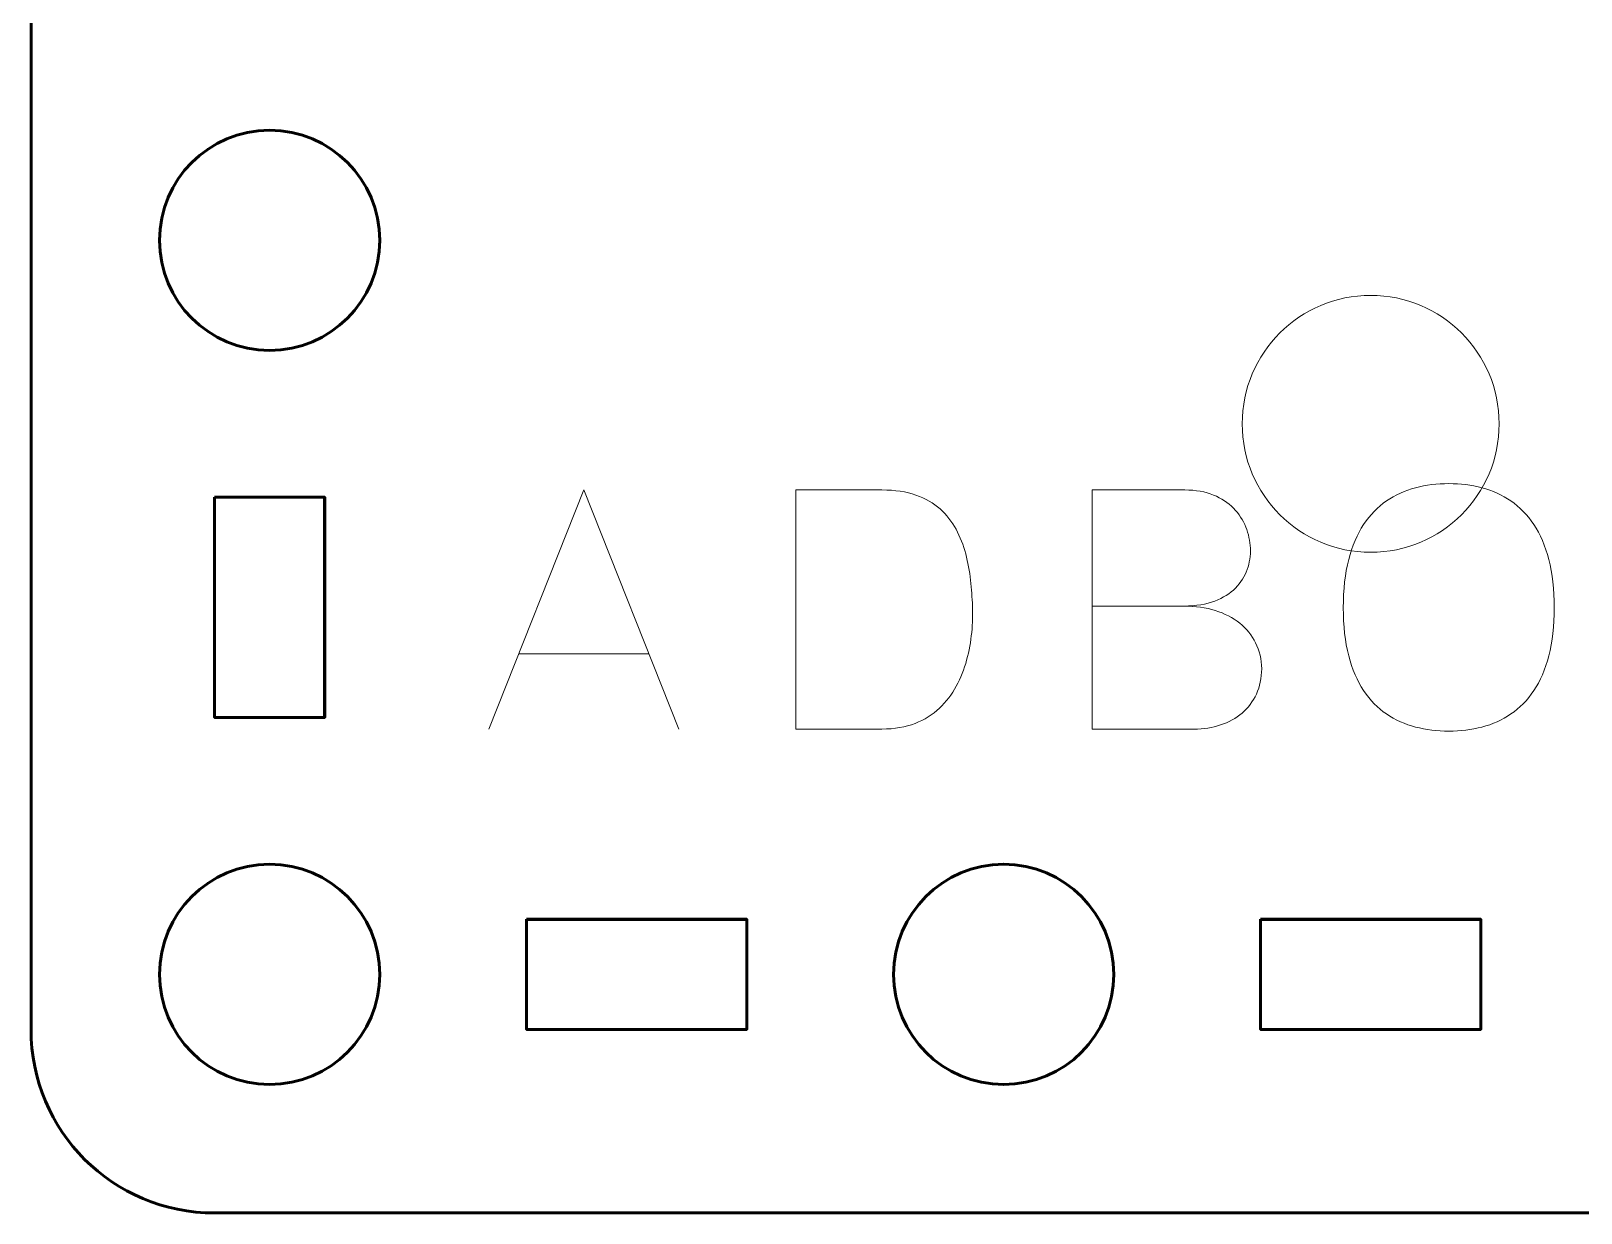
# Model space of a CAD drawing. Header units: centimetres. Extents: x -64.7 to 31.2, y -38.5 to 7.
# Drawn here: x 15.85 to 20.073, y -22.5 to -19.28 of the extents above; entities that cross this region are included whole.
import ezdxf

# ---------------------------------------------------------------- set-up
doc = ezdxf.new("R2010")
doc.units = ezdxf.units.CM
doc.header["$MEASUREMENT"] = 0
doc.layers.add('Layer 1', color=7, linetype='Continuous')

msp = doc.modelspace()

# ---------------------------------------------------------------- linework, layer by layer
at = {"layer": 'Layer 1', "color": 232, "lineweight": 20}
msp.add_ellipse((19.5, -20.35), major_axis=(0, 0.35), ratio=1, dxfattribs=at)
at = {"layer": 'Layer 1', "color": 142, "lineweight": 53}
for points, knots in [([(16.35006, -7.19996), (16.35006, -7.19996), (30.64994, -7.19996), (30.64994, -7.19996), (30.64994, -7.19996), (30.92708, -7.19996), (31.15004, -7.42306), (31.15004, -7.70006), (31.15004, -7.70006), (31.15004, -7.70006), (31.15004, -21.99994), (31.15004, -21.99994), (31.15004, -21.99994), (31.15004, -22.27708), (30.92708, -22.50004), (30.64994, -22.50004), (30.64994, -22.50004), (30.64994, -22.50004), (16.35006, -22.50004), (16.35006, -22.50004), (16.35006, -22.50004), (16.07306, -22.50004), (15.84996, -22.27708), (15.84996, -21.99994), (15.84996, -21.99994), (15.84996, -21.99994), (15.84996, -7.70006), (15.84996, -7.70006), (15.84996, -7.70006), (15.84996, -7.42306), (16.07306, -7.19996), (16.35006, -7.19996)], [0, 0, 0, 0, 0.125, 0.125, 0.125, 0.125, 0.25, 0.25, 0.25, 0.25, 0.375, 0.375, 0.375, 0.375, 0.5, 0.5, 0.5, 0.5, 0.625, 0.625, 0.625, 0.625, 0.75, 0.75, 0.75, 0.75, 0.875, 0.875, 0.875, 0.875, 1, 1, 1, 1]), ([(16.79999, -19.85008), (16.79999, -20.01571), (16.66576, -20.15008), (16.49999, -20.15008), (16.49999, -20.15008), (16.33433, -20.15008), (16.19999, -20.01571), (16.19999, -19.85008), (16.19999, -19.85008), (16.19999, -19.68431), (16.33433, -19.55008), (16.49999, -19.55008), (16.49999, -19.55008), (16.66576, -19.55008), (16.79999, -19.68431), (16.79999, -19.85008)], [0, 0, 0, 0, 0.25, 0.25, 0.25, 0.25, 0.5, 0.5, 0.5, 0.5, 0.75, 0.75, 0.75, 0.75, 1, 1, 1, 1]), ([(16.35006, -20.54999), (16.35006, -20.54999), (16.65006, -20.54999), (16.65006, -20.54999), (16.65006, -20.54999), (16.65006, -20.54999), (16.65006, -21.14999), (16.65006, -21.14999), (16.65006, -21.14999), (16.65006, -21.14999), (16.35006, -21.14999), (16.35006, -21.14999), (16.35006, -21.14999), (16.35006, -21.14999), (16.35006, -20.54999), (16.35006, -20.54999)], [0, 0, 0, 0, 0.25, 0.25, 0.25, 0.25, 0.5, 0.5, 0.5, 0.5, 0.75, 0.75, 0.75, 0.75, 1, 1, 1, 1]), ([(16.79999, -21.85001), (16.79999, -22.01567), (16.66576, -22.15001), (16.49999, -22.15001), (16.49999, -22.15001), (16.33433, -22.15001), (16.19999, -22.01567), (16.19999, -21.85001), (16.19999, -21.85001), (16.19999, -21.68438), (16.33433, -21.55001), (16.49999, -21.55001), (16.49999, -21.55001), (16.66576, -21.55001), (16.79999, -21.68438), (16.79999, -21.85001)], [0, 0, 0, 0, 0.25, 0.25, 0.25, 0.25, 0.5, 0.5, 0.5, 0.5, 0.75, 0.75, 0.75, 0.75, 1, 1, 1, 1]), ([(18.80007, -21.85001), (18.80007, -22.01567), (18.66569, -22.15001), (18.50006, -22.15001), (18.50006, -22.15001), (18.33429, -22.15001), (18.20006, -22.01567), (18.20006, -21.85001), (18.20006, -21.85001), (18.20006, -21.68438), (18.33429, -21.55001), (18.50006, -21.55001), (18.50006, -21.55001), (18.66569, -21.55001), (18.80007, -21.68438), (18.80007, -21.85001)], [0, 0, 0, 0, 0.25, 0.25, 0.25, 0.25, 0.5, 0.5, 0.5, 0.5, 0.75, 0.75, 0.75, 0.75, 1, 1, 1, 1]), ([(17.20001, -21.69994), (17.20001, -21.69994), (17.80001, -21.69994), (17.80001, -21.69994), (17.80001, -21.69994), (17.80001, -21.69994), (17.80001, -21.99994), (17.80001, -21.99994), (17.80001, -21.99994), (17.80001, -21.99994), (17.20001, -21.99994), (17.20001, -21.99994), (17.20001, -21.99994), (17.20001, -21.99994), (17.20001, -21.69994), (17.20001, -21.69994)], [0, 0, 0, 0, 0.25, 0.25, 0.25, 0.25, 0.5, 0.5, 0.5, 0.5, 0.75, 0.75, 0.75, 0.75, 1, 1, 1, 1]), ([(19.19997, -21.69994), (19.19997, -21.69994), (19.79998, -21.69994), (19.79998, -21.69994), (19.79998, -21.69994), (19.79998, -21.69994), (19.79998, -21.99994), (19.79998, -21.99994), (19.79998, -21.99994), (19.79998, -21.99994), (19.19997, -21.99994), (19.19997, -21.99994), (19.19997, -21.99994), (19.19997, -21.99994), (19.19997, -21.69994), (19.19997, -21.69994)], [0, 0, 0, 0, 0.25, 0.25, 0.25, 0.25, 0.5, 0.5, 0.5, 0.5, 0.75, 0.75, 0.75, 0.75, 1, 1, 1, 1])]:
    msp.add_open_spline(points, degree=3, knots=knots, dxfattribs=at)
at = {"layer": 'Layer 1', "color": 232, "lineweight": 53}
for points, knots in [([(16.35008, -15.19999), (16.35008, -15.19999), (22.65005, -15.19999), (22.65005, -15.19999), (22.65005, -15.19999), (22.92702, -15.19999), (23.15001, -15.42308), (23.15001, -15.70008), (23.15001, -15.70008), (23.15001, -15.70008), (23.15001, -22.00005), (23.15001, -22.00005), (23.15001, -22.00005), (23.15001, -22.27702), (22.92702, -22.50001), (22.65005, -22.50001), (22.65005, -22.50001), (22.65005, -22.50001), (16.35008, -22.50001), (16.35008, -22.50001), (16.35008, -22.50001), (16.07308, -22.50001), (15.84999, -22.27702), (15.84999, -22.00005), (15.84999, -22.00005), (15.84999, -22.00005), (15.84999, -15.70008), (15.84999, -15.70008), (15.84999, -15.70008), (15.84999, -15.42308), (16.07308, -15.19999), (16.35008, -15.19999)], [0, 0, 0, 0, 0.125, 0.125, 0.125, 0.125, 0.25, 0.25, 0.25, 0.25, 0.375, 0.375, 0.375, 0.375, 0.5, 0.5, 0.5, 0.5, 0.625, 0.625, 0.625, 0.625, 0.75, 0.75, 0.75, 0.75, 0.875, 0.875, 0.875, 0.875, 1, 1, 1, 1]), ([(16.80002, -19.85001), (16.80002, -20.01568), (16.66579, -20.15001), (16.50001, -20.15001), (16.50001, -20.15001), (16.33435, -20.15001), (16.20001, -20.01568), (16.20001, -19.85001), (16.20001, -19.85001), (16.20001, -19.68438), (16.33435, -19.55001), (16.50001, -19.55001), (16.50001, -19.55001), (16.66579, -19.55001), (16.80002, -19.68438), (16.80002, -19.85001)], [0, 0, 0, 0, 0.25, 0.25, 0.25, 0.25, 0.5, 0.5, 0.5, 0.5, 0.75, 0.75, 0.75, 0.75, 1, 1, 1, 1]), ([(16.35008, -20.55006), (16.35008, -20.55006), (16.65009, -20.55006), (16.65009, -20.55006), (16.65009, -20.55006), (16.65009, -20.55006), (16.65009, -21.15007), (16.65009, -21.15007), (16.65009, -21.15007), (16.65009, -21.15007), (16.35008, -21.15007), (16.35008, -21.15007), (16.35008, -21.15007), (16.35008, -21.15007), (16.35008, -20.55006), (16.35008, -20.55006)], [0, 0, 0, 0, 0.25, 0.25, 0.25, 0.25, 0.5, 0.5, 0.5, 0.5, 0.75, 0.75, 0.75, 0.75, 1, 1, 1, 1]), ([(16.80002, -21.84998), (16.80002, -22.01575), (16.66579, -22.14998), (16.50001, -22.14998), (16.50001, -22.14998), (16.33435, -22.14998), (16.20001, -22.01575), (16.20001, -21.84998), (16.20001, -21.84998), (16.20001, -21.68431), (16.33435, -21.54998), (16.50001, -21.54998), (16.50001, -21.54998), (16.66579, -21.54998), (16.80002, -21.68431), (16.80002, -21.84998)], [0, 0, 0, 0, 0.25, 0.25, 0.25, 0.25, 0.5, 0.5, 0.5, 0.5, 0.75, 0.75, 0.75, 0.75, 1, 1, 1, 1]), ([(18.80009, -21.84998), (18.80009, -22.01575), (18.66572, -22.14998), (18.50009, -22.14998), (18.50009, -22.14998), (18.33432, -22.14998), (18.20009, -22.01575), (18.20009, -21.84998), (18.20009, -21.84998), (18.20009, -21.68431), (18.33432, -21.54998), (18.50009, -21.54998), (18.50009, -21.54998), (18.66572, -21.54998), (18.80009, -21.68431), (18.80009, -21.84998)], [0, 0, 0, 0, 0.25, 0.25, 0.25, 0.25, 0.5, 0.5, 0.5, 0.5, 0.75, 0.75, 0.75, 0.75, 1, 1, 1, 1]), ([(17.20003, -21.70005), (17.20003, -21.70005), (17.80004, -21.70005), (17.80004, -21.70005), (17.80004, -21.70005), (17.80004, -21.70005), (17.80004, -22.00005), (17.80004, -22.00005), (17.80004, -22.00005), (17.80004, -22.00005), (17.20003, -22.00005), (17.20003, -22.00005), (17.20003, -22.00005), (17.20003, -22.00005), (17.20003, -21.70005), (17.20003, -21.70005)], [0, 0, 0, 0, 0.25, 0.25, 0.25, 0.25, 0.5, 0.5, 0.5, 0.5, 0.75, 0.75, 0.75, 0.75, 1, 1, 1, 1]), ([(19.2, -21.70005), (19.2, -21.70005), (19.79999, -21.70005), (19.79999, -21.70005), (19.79999, -21.70005), (19.79999, -21.70005), (19.79999, -22.00005), (19.79999, -22.00005), (19.79999, -22.00005), (19.79999, -22.00005), (19.2, -22.00005), (19.2, -22.00005), (19.2, -22.00005), (19.2, -22.00005), (19.2, -21.70005), (19.2, -21.70005)], [0, 0, 0, 0, 0.25, 0.25, 0.25, 0.25, 0.5, 0.5, 0.5, 0.5, 0.75, 0.75, 0.75, 0.75, 1, 1, 1, 1])]:
    msp.add_open_spline(points, degree=3, knots=knots, dxfattribs=at)
at = {"layer": 'Layer 1', "color": 142, "lineweight": 9}
for points, knots in [([(19.71265, -21.18705), (19.74442, -21.1872), (19.77455, -21.18344), (19.80331, -21.17606), (19.80331, -21.17606), (19.83192, -21.16853), (19.85813, -21.15678), (19.88207, -21.14052), (19.88207, -21.14052), (19.90602, -21.1244), (19.9268, -21.10317), (19.94442, -21.07696), (19.94442, -21.07696), (19.96204, -21.05076), (19.9756, -21.01898), (19.98524, -20.98163), (19.98524, -20.98163), (19.99503, -20.94428), (19.99985, -20.90076), (20, -20.85091), (20, -20.85091), (19.99985, -20.80106), (19.99503, -20.75754), (19.98524, -20.72004), (19.98524, -20.72004), (19.9756, -20.68254), (19.96204, -20.65061), (19.94442, -20.62425), (19.94442, -20.62425), (19.9268, -20.5979), (19.90602, -20.57651), (19.88207, -20.5601), (19.88207, -20.5601), (19.85813, -20.54368), (19.83192, -20.53178), (19.80331, -20.5241), (19.80331, -20.5241), (19.77455, -20.51657), (19.74442, -20.51281), (19.71265, -20.51296), (19.71265, -20.51296), (19.68087, -20.51281), (19.65075, -20.51657), (19.62199, -20.5241), (19.62199, -20.5241), (19.59337, -20.53178), (19.56717, -20.54368), (19.54322, -20.5601), (19.54322, -20.5601), (19.51928, -20.57651), (19.49849, -20.5979), (19.48087, -20.62425), (19.48087, -20.62425), (19.46325, -20.65061), (19.4497, -20.68254), (19.44006, -20.72004), (19.44006, -20.72004), (19.43027, -20.75754), (19.42545, -20.80106), (19.4253, -20.85091), (19.4253, -20.85091), (19.42545, -20.90076), (19.43027, -20.94428), (19.44006, -20.98163), (19.44006, -20.98163), (19.4497, -21.01898), (19.46325, -21.05076), (19.48087, -21.07696), (19.48087, -21.07696), (19.49849, -21.10317), (19.51928, -21.1244), (19.54322, -21.14052), (19.54322, -21.14052), (19.56717, -21.15678), (19.59337, -21.16853), (19.62199, -21.17606), (19.62199, -21.17606), (19.65075, -21.18344), (19.68087, -21.1872), (19.71265, -21.18705)], [0, 0, 0, 0, 0.05, 0.05, 0.05, 0.05, 0.1, 0.1, 0.1, 0.1, 0.15, 0.15, 0.15, 0.15, 0.2, 0.2, 0.2, 0.2, 0.25, 0.25, 0.25, 0.25, 0.3, 0.3, 0.3, 0.3, 0.35, 0.35, 0.35, 0.35, 0.4, 0.4, 0.4, 0.4, 0.45, 0.45, 0.45, 0.45, 0.5, 0.5, 0.5, 0.5, 0.55, 0.55, 0.55, 0.55, 0.6, 0.6, 0.6, 0.6, 0.65, 0.65, 0.65, 0.65, 0.7, 0.7, 0.7, 0.7, 0.75, 0.75, 0.75, 0.75, 0.8, 0.8, 0.8, 0.8, 0.85, 0.85, 0.85, 0.85, 0.9, 0.9, 0.9, 0.9, 0.95, 0.95, 0.95, 0.95, 1, 1, 1, 1]), ([(19.71265, -21.18705), (19.74442, -21.1872), (19.77455, -21.18344), (19.80331, -21.17606), (19.80331, -21.17606), (19.83192, -21.16853), (19.85813, -21.15678), (19.88207, -21.14052), (19.88207, -21.14052), (19.90602, -21.1244), (19.9268, -21.10317), (19.94442, -21.07696), (19.94442, -21.07696), (19.96204, -21.05076), (19.9756, -21.01898), (19.98524, -20.98163), (19.98524, -20.98163), (19.99503, -20.94428), (19.99985, -20.90076), (20, -20.85091), (20, -20.85091), (19.99985, -20.80106), (19.99503, -20.75754), (19.98524, -20.72004), (19.98524, -20.72004), (19.9756, -20.68254), (19.96204, -20.65061), (19.94442, -20.62425), (19.94442, -20.62425), (19.9268, -20.5979), (19.90602, -20.57651), (19.88207, -20.5601), (19.88207, -20.5601), (19.85813, -20.54368), (19.83192, -20.53178), (19.80331, -20.5241), (19.80331, -20.5241), (19.77455, -20.51657), (19.74442, -20.51281), (19.71265, -20.51296), (19.71265, -20.51296), (19.68087, -20.51281), (19.65075, -20.51657), (19.62199, -20.5241), (19.62199, -20.5241), (19.59337, -20.53178), (19.56717, -20.54368), (19.54322, -20.5601), (19.54322, -20.5601), (19.51928, -20.57651), (19.49849, -20.5979), (19.48087, -20.62425), (19.48087, -20.62425), (19.46325, -20.65061), (19.4497, -20.68254), (19.44006, -20.72004), (19.44006, -20.72004), (19.43027, -20.75754), (19.42545, -20.80106), (19.4253, -20.85091), (19.4253, -20.85091), (19.42545, -20.90076), (19.43027, -20.94428), (19.44006, -20.98163), (19.44006, -20.98163), (19.4497, -21.01898), (19.46325, -21.05076), (19.48087, -21.07696), (19.48087, -21.07696), (19.49849, -21.10317), (19.51928, -21.1244), (19.54322, -21.14052), (19.54322, -21.14052), (19.56717, -21.15678), (19.59337, -21.16853), (19.62199, -21.17606), (19.62199, -21.17606), (19.65075, -21.18344), (19.68087, -21.1872), (19.71265, -21.18705)], [0, 0, 0, 0, 0.05, 0.05, 0.05, 0.05, 0.1, 0.1, 0.1, 0.1, 0.15, 0.15, 0.15, 0.15, 0.2, 0.2, 0.2, 0.2, 0.25, 0.25, 0.25, 0.25, 0.3, 0.3, 0.3, 0.3, 0.35, 0.35, 0.35, 0.35, 0.4, 0.4, 0.4, 0.4, 0.45, 0.45, 0.45, 0.45, 0.5, 0.5, 0.5, 0.5, 0.55, 0.55, 0.55, 0.55, 0.6, 0.6, 0.6, 0.6, 0.65, 0.65, 0.65, 0.65, 0.7, 0.7, 0.7, 0.7, 0.75, 0.75, 0.75, 0.75, 0.8, 0.8, 0.8, 0.8, 0.85, 0.85, 0.85, 0.85, 0.9, 0.9, 0.9, 0.9, 0.95, 0.95, 0.95, 0.95, 1, 1, 1, 1]), ([(17.0976, -21.18163), (17.0976, -21.18163), (17.35603, -20.53013), (17.35603, -20.53013), (17.35603, -20.53013), (17.35603, -20.53013), (17.61537, -21.18163), (17.61537, -21.18163), (17.61537, -21.18163), (17.61537, -21.18163), (17.35603, -20.53013), (17.35603, -20.53013), (17.35603, -20.53013), (17.35603, -20.53013), (17.0976, -21.18163), (17.0976, -21.18163)], [0, 0, 0, 0, 0.25, 0.25, 0.25, 0.25, 0.5, 0.5, 0.5, 0.5, 0.75, 0.75, 0.75, 0.75, 1, 1, 1, 1]), ([(17.93344, -21.18163), (17.93344, -21.18163), (17.93344, -20.53013), (17.93344, -20.53013), (17.93344, -20.53013), (17.93344, -20.53013), (18.16838, -20.53013), (18.16838, -20.53013), (18.16838, -20.53013), (18.20407, -20.53028), (18.23494, -20.53495), (18.261, -20.54413), (18.261, -20.54413), (18.2869, -20.55332), (18.30889, -20.56597), (18.32666, -20.58193), (18.32666, -20.58193), (18.34458, -20.59805), (18.35904, -20.61657), (18.37034, -20.63736), (18.37034, -20.63736), (18.38163, -20.65829), (18.39037, -20.68058), (18.39654, -20.70422), (18.39654, -20.70422), (18.40271, -20.72772), (18.40708, -20.75166), (18.40979, -20.77591), (18.40979, -20.77591), (18.4125, -20.80016), (18.41431, -20.82365), (18.41506, -20.84639), (18.41506, -20.84639), (18.41612, -20.86913), (18.41537, -20.89308), (18.41296, -20.91823), (18.41296, -20.91823), (18.41055, -20.94338), (18.40603, -20.96853), (18.39925, -20.99353), (18.39925, -20.99353), (18.39262, -21.01853), (18.38314, -21.04232), (18.37094, -21.06476), (18.37094, -21.06476), (18.35889, -21.08735), (18.34353, -21.10738), (18.32515, -21.12485), (18.32515, -21.12485), (18.30663, -21.14232), (18.28449, -21.15618), (18.25859, -21.16627), (18.25859, -21.16627), (18.23269, -21.17636), (18.20256, -21.18148), (18.16838, -21.18163), (18.16838, -21.18163), (18.16838, -21.18163), (17.93344, -21.18163), (17.93344, -21.18163)], [0, 0, 0, 0, 0.0666667, 0.0666667, 0.0666667, 0.0666667, 0.1333333, 0.1333333, 0.1333333, 0.1333333, 0.2, 0.2, 0.2, 0.2, 0.2666667, 0.2666667, 0.2666667, 0.2666667, 0.3333333, 0.3333333, 0.3333333, 0.3333333, 0.4, 0.4, 0.4, 0.4, 0.4666667, 0.4666667, 0.4666667, 0.4666667, 0.5333333, 0.5333333, 0.5333333, 0.5333333, 0.6, 0.6, 0.6, 0.6, 0.6666667, 0.6666667, 0.6666667, 0.6666667, 0.7333333, 0.7333333, 0.7333333, 0.7333333, 0.8, 0.8, 0.8, 0.8, 0.8666667, 0.8666667, 0.8666667, 0.8666667, 0.9333333, 0.9333333, 0.9333333, 0.9333333, 1, 1, 1, 1]), ([(17.93344, -21.18163), (17.93344, -21.18163), (17.93344, -20.53013), (17.93344, -20.53013), (17.93344, -20.53013), (17.93344, -20.53013), (18.16838, -20.53013), (18.16838, -20.53013), (18.16838, -20.53013), (18.20407, -20.53028), (18.23494, -20.53495), (18.261, -20.54413), (18.261, -20.54413), (18.2869, -20.55332), (18.30889, -20.56597), (18.32666, -20.58193), (18.32666, -20.58193), (18.34458, -20.59805), (18.35904, -20.61657), (18.37034, -20.63736), (18.37034, -20.63736), (18.38163, -20.65829), (18.39037, -20.68058), (18.39654, -20.70422), (18.39654, -20.70422), (18.40271, -20.72772), (18.40708, -20.75166), (18.40979, -20.77591), (18.40979, -20.77591), (18.4125, -20.80016), (18.41431, -20.82365), (18.41506, -20.84639), (18.41506, -20.84639), (18.41612, -20.86913), (18.41537, -20.89308), (18.41296, -20.91823), (18.41296, -20.91823), (18.41055, -20.94338), (18.40603, -20.96853), (18.39925, -20.99353), (18.39925, -20.99353), (18.39262, -21.01853), (18.38314, -21.04232), (18.37094, -21.06476), (18.37094, -21.06476), (18.35889, -21.08735), (18.34353, -21.10738), (18.32515, -21.12485), (18.32515, -21.12485), (18.30663, -21.14232), (18.28449, -21.15618), (18.25859, -21.16627), (18.25859, -21.16627), (18.23269, -21.17636), (18.20256, -21.18148), (18.16838, -21.18163), (18.16838, -21.18163), (18.16838, -21.18163), (17.93344, -21.18163), (17.93344, -21.18163)], [0, 0, 0, 0, 0.0666667, 0.0666667, 0.0666667, 0.0666667, 0.1333333, 0.1333333, 0.1333333, 0.1333333, 0.2, 0.2, 0.2, 0.2, 0.2666667, 0.2666667, 0.2666667, 0.2666667, 0.3333333, 0.3333333, 0.3333333, 0.3333333, 0.4, 0.4, 0.4, 0.4, 0.4666667, 0.4666667, 0.4666667, 0.4666667, 0.5333333, 0.5333333, 0.5333333, 0.5333333, 0.6, 0.6, 0.6, 0.6, 0.6666667, 0.6666667, 0.6666667, 0.6666667, 0.7333333, 0.7333333, 0.7333333, 0.7333333, 0.8, 0.8, 0.8, 0.8, 0.8666667, 0.8666667, 0.8666667, 0.8666667, 0.9333333, 0.9333333, 0.9333333, 0.9333333, 1, 1, 1, 1]), ([(18.74127, -20.84639), (18.74127, -20.84639), (18.99157, -20.84639), (18.99157, -20.84639), (18.99157, -20.84639), (19.0241, -20.84624), (19.05181, -20.84172), (19.07515, -20.83284), (19.07515, -20.83284), (19.09835, -20.8241), (19.11717, -20.8122), (19.13178, -20.79729), (19.13178, -20.79729), (19.14639, -20.78238), (19.15693, -20.76552), (19.16356, -20.74684), (19.16356, -20.74684), (19.17003, -20.72832), (19.17304, -20.70904), (19.17229, -20.68916), (19.17229, -20.68916), (19.17139, -20.66928), (19.16717, -20.65001), (19.15964, -20.63118), (19.15964, -20.63118), (19.15226, -20.61236), (19.14112, -20.59534), (19.12651, -20.58013), (19.12651, -20.58013), (19.1119, -20.56492), (19.09368, -20.55287), (19.07154, -20.54398), (19.07154, -20.54398), (19.0494, -20.53495), (19.02335, -20.53028), (18.99338, -20.53013), (18.99338, -20.53013), (18.99338, -20.53013), (18.74127, -20.53013), (18.74127, -20.53013), (18.74127, -20.53013), (18.74127, -20.53013), (18.74127, -21.18163), (18.74127, -21.18163), (18.74127, -21.18163), (18.74127, -21.18163), (19.01868, -21.18163), (19.01868, -21.18163), (19.01868, -21.18163), (19.04458, -21.18163), (19.06868, -21.17786), (19.09097, -21.17049), (19.09097, -21.17049), (19.11326, -21.16296), (19.13268, -21.15226), (19.14955, -21.13796), (19.14955, -21.13796), (19.16627, -21.1238), (19.17937, -21.10663), (19.18871, -21.0863), (19.18871, -21.0863), (19.19804, -21.06597), (19.20286, -21.04293), (19.20301, -21.01717), (19.20301, -21.01717), (19.20241, -20.99127), (19.19699, -20.96793), (19.1866, -20.94699), (19.1866, -20.94699), (19.17621, -20.92606), (19.16175, -20.90814), (19.14308, -20.89308), (19.14308, -20.89308), (19.1244, -20.87817), (19.10211, -20.86657), (19.07651, -20.85859), (19.07651, -20.85859), (19.05091, -20.85061), (19.02259, -20.84654), (18.99157, -20.84639), (18.99157, -20.84639), (19.02259, -20.84654), (19.05091, -20.85061), (19.07651, -20.85859), (19.07651, -20.85859), (19.10211, -20.86657), (19.1244, -20.87817), (19.14308, -20.89308), (19.14308, -20.89308), (19.16175, -20.90814), (19.17621, -20.92606), (19.1866, -20.94699), (19.1866, -20.94699), (19.19699, -20.96793), (19.20241, -20.99127), (19.20301, -21.01717), (19.20301, -21.01717), (19.20286, -21.04293), (19.19804, -21.06597), (19.18871, -21.0863), (19.18871, -21.0863), (19.17937, -21.10663), (19.16627, -21.1238), (19.14955, -21.13796), (19.14955, -21.13796), (19.13268, -21.15226), (19.11326, -21.16296), (19.09097, -21.17049), (19.09097, -21.17049), (19.06868, -21.17786), (19.04458, -21.18163), (19.01868, -21.18163), (19.01868, -21.18163), (19.01868, -21.18163), (18.74127, -21.18163), (18.74127, -21.18163), (18.74127, -21.18163), (18.74127, -21.18163), (18.74127, -20.53013), (18.74127, -20.53013), (18.74127, -20.53013), (18.74127, -20.53013), (18.99338, -20.53013), (18.99338, -20.53013), (18.99338, -20.53013), (19.02335, -20.53028), (19.0494, -20.53495), (19.07154, -20.54398), (19.07154, -20.54398), (19.09368, -20.55287), (19.1119, -20.56492), (19.12651, -20.58013), (19.12651, -20.58013), (19.14112, -20.59534), (19.15226, -20.61236), (19.15964, -20.63118), (19.15964, -20.63118), (19.16717, -20.65001), (19.17139, -20.66928), (19.17229, -20.68916), (19.17229, -20.68916), (19.17304, -20.70904), (19.17003, -20.72832), (19.16356, -20.74684), (19.16356, -20.74684), (19.15693, -20.76552), (19.14639, -20.78238), (19.13178, -20.79729), (19.13178, -20.79729), (19.11717, -20.8122), (19.09835, -20.8241), (19.07515, -20.83284), (19.07515, -20.83284), (19.05181, -20.84172), (19.0241, -20.84624), (18.99157, -20.84639), (18.99157, -20.84639), (18.99157, -20.84639), (18.74127, -20.84639), (18.74127, -20.84639)], [0, 0, 0, 0, 0.025, 0.025, 0.025, 0.025, 0.05, 0.05, 0.05, 0.05, 0.075, 0.075, 0.075, 0.075, 0.1, 0.1, 0.1, 0.1, 0.125, 0.125, 0.125, 0.125, 0.15, 0.15, 0.15, 0.15, 0.175, 0.175, 0.175, 0.175, 0.2, 0.2, 0.2, 0.2, 0.225, 0.225, 0.225, 0.225, 0.25, 0.25, 0.25, 0.25, 0.275, 0.275, 0.275, 0.275, 0.3, 0.3, 0.3, 0.3, 0.325, 0.325, 0.325, 0.325, 0.35, 0.35, 0.35, 0.35, 0.375, 0.375, 0.375, 0.375, 0.4, 0.4, 0.4, 0.4, 0.425, 0.425, 0.425, 0.425, 0.45, 0.45, 0.45, 0.45, 0.475, 0.475, 0.475, 0.475, 0.5, 0.5, 0.5, 0.5, 0.525, 0.525, 0.525, 0.525, 0.55, 0.55, 0.55, 0.55, 0.575, 0.575, 0.575, 0.575, 0.6, 0.6, 0.6, 0.6, 0.625, 0.625, 0.625, 0.625, 0.65, 0.65, 0.65, 0.65, 0.675, 0.675, 0.675, 0.675, 0.7, 0.7, 0.7, 0.7, 0.725, 0.725, 0.725, 0.725, 0.75, 0.75, 0.75, 0.75, 0.775, 0.775, 0.775, 0.775, 0.8, 0.8, 0.8, 0.8, 0.825, 0.825, 0.825, 0.825, 0.85, 0.85, 0.85, 0.85, 0.875, 0.875, 0.875, 0.875, 0.9, 0.9, 0.9, 0.9, 0.925, 0.925, 0.925, 0.925, 0.95, 0.95, 0.95, 0.95, 0.975, 0.975, 0.975, 0.975, 1, 1, 1, 1]), ([(17.17892, -20.97651), (17.17892, -20.97651), (17.53314, -20.97651), (17.53314, -20.97651), (17.53314, -20.97651), (17.53314, -20.97651), (17.17892, -20.97651), (17.17892, -20.97651)], [0, 0, 0, 0, 0.5, 0.5, 0.5, 0.5, 1, 1, 1, 1])]:
    msp.add_open_spline(points, degree=3, knots=knots, dxfattribs=at)

doc.saveas('drawing.dxf')
